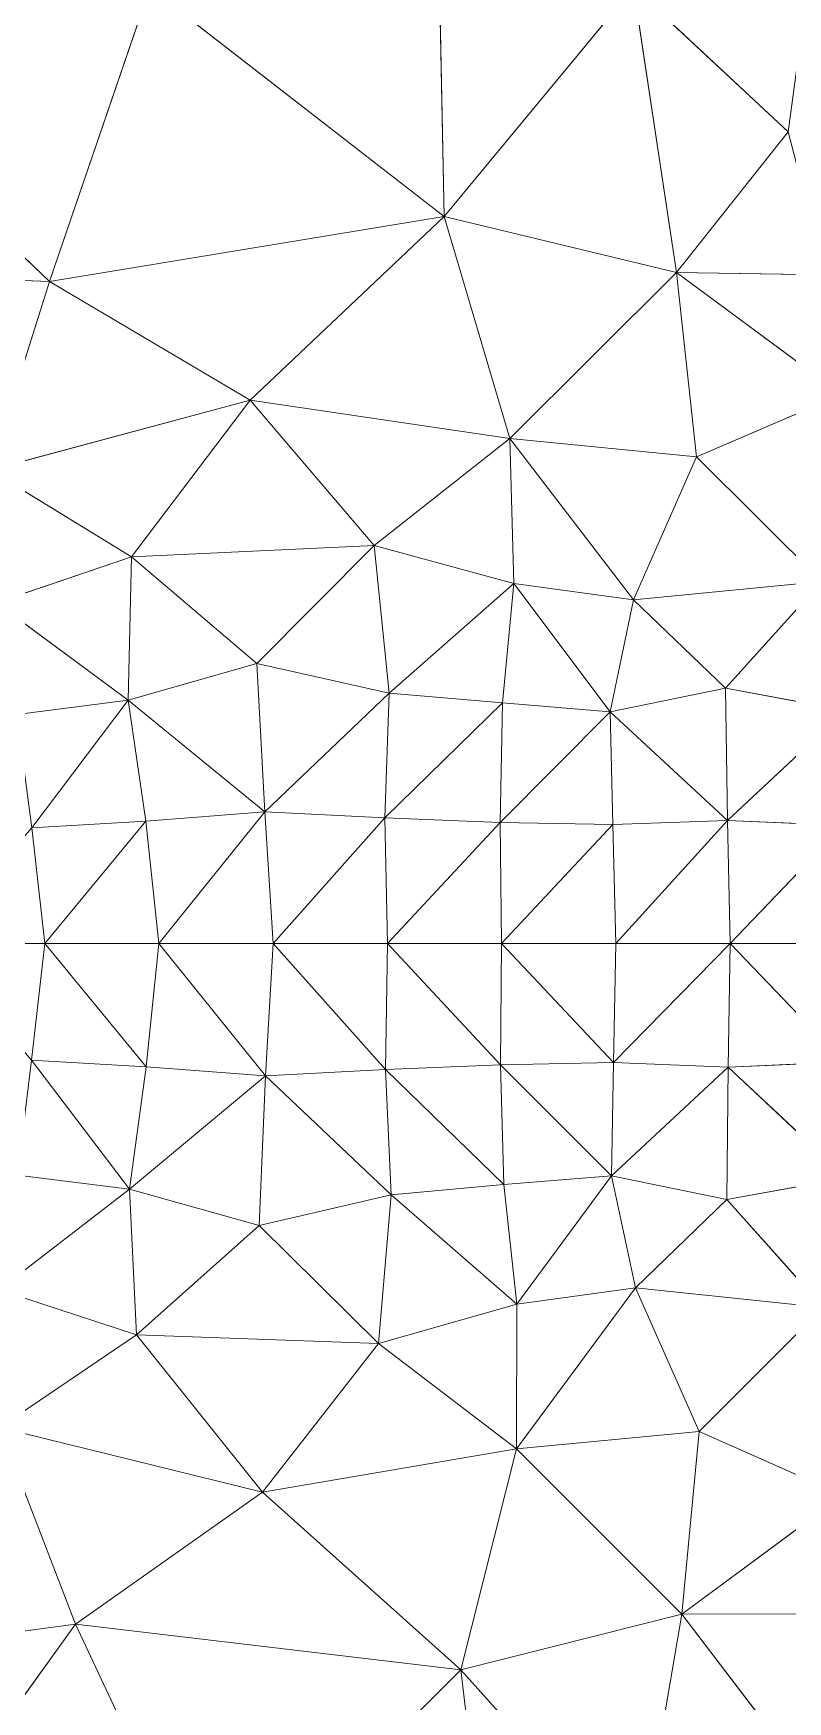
# Model space of a CAD drawing. Header units: metres. Extents: x 0 to 8, y 0 to 4.
# Drawn here: x 0.6939 to 0.8941, y 1.7989 to 2.2414 of the extents above; entities that cross this region are included whole.
import ezdxf

# ---------------------------------------------------------------- set-up
doc = ezdxf.new("R2010")
doc.units = ezdxf.units.M
doc.header["$MEASUREMENT"] = 0
for name, color, linetype, lineweight in [('DL_FE_MESH', 134, 'Continuous', 0), ('DL_FE_MESH_CELLS_3', 132, 'Continuous', 0), ('DL_FE_MESH_CELLS_4', 132, 'Continuous', 0), ('DL_TOPOLOGY', 7, 'Continuous', 0)]:
    doc.layers.add(name, color=color, linetype=linetype, lineweight=lineweight)

msp = doc.modelspace()

# ---------------------------------------------------------------- linework, layer by layer
at = {"layer": 'DL_FE_MESH'}
for p, q in [((0.80084, 2.29722), (0.80298, 2.19288)), ((0.69823, 2.1756), (0.72488, 2.25347)), ((0.80298, 2.19288), (0.72488, 2.25347)), ((0.80298, 2.19288), (0.85321, 2.25358)), ((0.86463, 2.17802), (0.85321, 2.25358)), ((0.89422, 2.21527), (0.85321, 2.25358)), ((0.69823, 2.1756), (0.62672, 2.24392)), ((0.86463, 2.17802), (0.89422, 2.21527)), ((0.80298, 2.19288), (0.69823, 2.1756)), ((0.75143, 2.14413), (0.80298, 2.19288)), ((0.80298, 2.19288), (0.82041, 2.13397)), ((0.86463, 2.17802), (0.80298, 2.19288)), ((0.69823, 2.1756), (0.63429, 2.17801)), ((0.86463, 2.17802), (0.82041, 2.13397)), ((0.86987, 2.12913), (0.86463, 2.17802)), ((0.9084, 2.1456), (0.86463, 2.17802)), ((0.90416, 2.17736), (0.86463, 2.17802)), ((0.68243, 2.12557), (0.69823, 2.1756)), ((0.75143, 2.14413), (0.69823, 2.1756)), ((0.68243, 2.12557), (0.75143, 2.14413)), ((0.71999, 2.10259), (0.75143, 2.14413)), ((0.78441, 2.10554), (0.75143, 2.14413)), ((0.82041, 2.13397), (0.75143, 2.14413)), ((0.86987, 2.12913), (0.9084, 2.1456)), ((0.78441, 2.10554), (0.82041, 2.13397)), ((0.82041, 2.13397), (0.86987, 2.12913)), ((0.8214, 2.09548), (0.82041, 2.13397)), ((0.85319, 2.09114), (0.82041, 2.13397)), ((0.85319, 2.09114), (0.86987, 2.12913)), ((0.90313, 2.09606), (0.86987, 2.12913)), ((0.68243, 2.12557), (0.71999, 2.10259)), ((0.68406, 2.09037), (0.71999, 2.10259)), ((0.71914, 2.06455), (0.71999, 2.10259)), ((0.78441, 2.10554), (0.71999, 2.10259)), ((0.75326, 2.07432), (0.71999, 2.10259)), ((0.75326, 2.07432), (0.78441, 2.10554)), ((0.78836, 2.06644), (0.78441, 2.10554)), ((0.78441, 2.10554), (0.8214, 2.09548)), ((0.8214, 2.09548), (0.78836, 2.06644)), ((0.81838, 2.06382), (0.8214, 2.09548)), ((0.8214, 2.09548), (0.85319, 2.09114)), ((0.84702, 2.06144), (0.8214, 2.09548)), ((0.90313, 2.09606), (0.85319, 2.09114)), ((0.87762, 2.06772), (0.90313, 2.09606)), ((0.71914, 2.06455), (0.68406, 2.09037)), ((0.84702, 2.06144), (0.85319, 2.09114)), ((0.87762, 2.06772), (0.85319, 2.09114)), ((0.71914, 2.06455), (0.75326, 2.07432)), ((0.75539, 2.03494), (0.75326, 2.07432)), ((0.78836, 2.06644), (0.75326, 2.07432)), ((0.78836, 2.06644), (0.75539, 2.03494)), ((0.78722, 2.03331), (0.78836, 2.06644)), ((0.78836, 2.06644), (0.81838, 2.06382)), ((0.84702, 2.06144), (0.87762, 2.06772)), ((0.87812, 2.03267), (0.87762, 2.06772)), ((0.90938, 2.06183), (0.87762, 2.06772)), ((0.68956, 2.06076), (0.71914, 2.06455)), ((0.71914, 2.06455), (0.69352, 2.03067)), ((0.72379, 2.03247), (0.71914, 2.06455)), ((0.75539, 2.03494), (0.71914, 2.06455)), ((0.81838, 2.06382), (0.78722, 2.03331)), ((0.81776, 2.0321), (0.81838, 2.06382)), ((0.81838, 2.06382), (0.84702, 2.06144)), ((0.84702, 2.06144), (0.81776, 2.0321)), ((0.84769, 2.03154), (0.84702, 2.06144)), ((0.87812, 2.03267), (0.84702, 2.06144)), ((0.90938, 2.06183), (0.87812, 2.03267)), ((0.72379, 2.03247), (0.69352, 2.03067)), ((0.72379, 2.03247), (0.69697, 2)), ((0.75539, 2.03494), (0.72379, 2.03247)), ((0.72727, 2), (0.72379, 2.03247)), ((0.75539, 2.03494), (0.72727, 2)), ((0.75758, 2), (0.75539, 2.03494)), ((0.78722, 2.03331), (0.75539, 2.03494)), ((0.78722, 2.03331), (0.75758, 2)), ((0.78788, 2), (0.78722, 2.03331)), ((0.81776, 2.0321), (0.78722, 2.03331)), ((0.81776, 2.0321), (0.78788, 2)), ((0.81818, 2), (0.81776, 2.0321)), ((0.84769, 2.03154), (0.81776, 2.0321)), ((0.84769, 2.03154), (0.81818, 2)), ((0.87812, 2.03267), (0.84769, 2.03154)), ((0.84848, 2), (0.84769, 2.03154)), ((0.87812, 2.03267), (0.84848, 2)), ((0.87879, 2), (0.87812, 2.03267)), ((0.90882, 2.0313), (0.87812, 2.03267)), ((0.90882, 2.0313), (0.87879, 2)), ((0.69697, 2), (0.69352, 2.03067)), ((0.69697, 2), (0.69349, 1.9691)), ((0.72384, 1.96732), (0.69697, 2)), ((0.72727, 2), (0.72384, 1.96732)), ((0.75552, 1.96489), (0.72727, 2)), ((0.75758, 2), (0.75552, 1.96489)), ((0.78738, 1.96661), (0.75758, 2)), ((0.78788, 2), (0.78738, 1.96661)), ((0.81792, 1.96784), (0.78788, 2)), ((0.81818, 2), (0.81792, 1.96784)), ((0.84784, 1.96841), (0.81818, 2)), ((0.84848, 2), (0.84784, 1.96841)), ((0.84784, 1.96841), (0.87879, 2)), ((0.87879, 2), (0.87827, 1.96725)), ((0.90896, 1.96856), (0.87879, 2)), ((0.69349, 1.9691), (0.72384, 1.96732)), ((0.71946, 1.93486), (0.69349, 1.9691)), ((0.71946, 1.93486), (0.72384, 1.96732)), ((0.75552, 1.96489), (0.71946, 1.93486)), ((0.72384, 1.96732), (0.75552, 1.96489)), ((0.75384, 1.92525), (0.75552, 1.96489)), ((0.75552, 1.96489), (0.78738, 1.96661)), ((0.78885, 1.93336), (0.75552, 1.96489)), ((0.78738, 1.96661), (0.81792, 1.96784)), ((0.78885, 1.93336), (0.78738, 1.96661)), ((0.81877, 1.93606), (0.78738, 1.96661)), ((0.81792, 1.96784), (0.84784, 1.96841)), ((0.81877, 1.93606), (0.81792, 1.96784)), ((0.84733, 1.93842), (0.81792, 1.96784)), ((0.84733, 1.93842), (0.84784, 1.96841)), ((0.87827, 1.96725), (0.84733, 1.93842)), ((0.84784, 1.96841), (0.87827, 1.96725)), ((0.87792, 1.93208), (0.87827, 1.96725)), ((0.87827, 1.96725), (0.90896, 1.96856)), ((0.90965, 1.93787), (0.87827, 1.96725)), ((0.6897, 1.9386), (0.71946, 1.93486)), ((0.81877, 1.93606), (0.84733, 1.93842)), ((0.84733, 1.93842), (0.8222, 1.90432)), ((0.85369, 1.90869), (0.84733, 1.93842)), ((0.84733, 1.93842), (0.87792, 1.93208)), ((0.71946, 1.93486), (0.68477, 1.90815)), ((0.72128, 1.89625), (0.71946, 1.93486)), ((0.71946, 1.93486), (0.75384, 1.92525)), ((0.78885, 1.93336), (0.81877, 1.93606)), ((0.8222, 1.90432), (0.81877, 1.93606)), ((0.87792, 1.93208), (0.90965, 1.93787)), ((0.75384, 1.92525), (0.78885, 1.93336)), ((0.78556, 1.89394), (0.78885, 1.93336)), ((0.8222, 1.90432), (0.78885, 1.93336)), ((0.85369, 1.90869), (0.87792, 1.93208)), ((0.90349, 1.90349), (0.87792, 1.93208)), ((0.72128, 1.89625), (0.75384, 1.92525)), ((0.78556, 1.89394), (0.75384, 1.92525)), ((0.68477, 1.90815), (0.72128, 1.89625)), ((0.82214, 1.86597), (0.85369, 1.90869)), ((0.8222, 1.90432), (0.85369, 1.90869)), ((0.87056, 1.87056), (0.85369, 1.90869)), ((0.90349, 1.90349), (0.85369, 1.90869)), ((0.78556, 1.89394), (0.8222, 1.90432)), ((0.82214, 1.86597), (0.8222, 1.90432)), ((0.87056, 1.87056), (0.90349, 1.90349)), ((0.68498, 1.87165), (0.72128, 1.89625)), ((0.75472, 1.85452), (0.72128, 1.89625)), ((0.78556, 1.89394), (0.72128, 1.89625)), ((0.75472, 1.85452), (0.78556, 1.89394)), ((0.82214, 1.86597), (0.78556, 1.89394)), ((0.70515, 1.81945), (0.68498, 1.87165)), ((0.75472, 1.85452), (0.68498, 1.87165)), ((0.87056, 1.87056), (0.82214, 1.86597)), ((0.86597, 1.82214), (0.87056, 1.87056)), ((0.90869, 1.85369), (0.87056, 1.87056)), ((0.82214, 1.86597), (0.75472, 1.85452)), ((0.82214, 1.86597), (0.80739, 1.80739)), ((0.86597, 1.82214), (0.82214, 1.86597)), ((0.70515, 1.81945), (0.75472, 1.85452)), ((0.80739, 1.80739), (0.75472, 1.85452)), ((0.86597, 1.82214), (0.90869, 1.85369)), ((0.6416, 1.81098), (0.70515, 1.81945)), ((0.70515, 1.81945), (0.64267, 1.73293)), ((0.74164, 1.74164), (0.70515, 1.81945)), ((0.80739, 1.80739), (0.70515, 1.81945)), ((0.80739, 1.80739), (0.86597, 1.82214)), ((0.85452, 1.75472), (0.86597, 1.82214)), ((0.86597, 1.82214), (0.90432, 1.8222)), ((0.89394, 1.78556), (0.86597, 1.82214)), ((0.74164, 1.74164), (0.80739, 1.80739)), ((0.80739, 1.80739), (0.81945, 1.70515)), ((0.85452, 1.75472), (0.80739, 1.80739))]:
    msp.add_line(p, q, dxfattribs=at)
at = {"layer": 'DL_FE_MESH_CELLS_3', "invisible_edges": 1}
for points in [[(0.69697, 2), (0.66667, 2), (0.69349, 1.9691)], [(0.72727, 2), (0.69697, 2), (0.72384, 1.96732)], [(0.75758, 2), (0.72727, 2), (0.75552, 1.96489)], [(0.78788, 2), (0.75758, 2), (0.78738, 1.96661)], [(0.81818, 2), (0.78788, 2), (0.81792, 1.96784)], [(0.84848, 2), (0.81818, 2), (0.84784, 1.96841)], [(0.87879, 2), (0.84848, 2), (0.84784, 1.96841)], [(0.90909, 2), (0.87879, 2), (0.90896, 1.96856)]]:
    msp.add_3dface(points, dxfattribs=at)
at = {"layer": 'DL_FE_MESH_CELLS_3'}
for points in [[(0.72384, 1.96732), (0.69697, 2), (0.69349, 1.9691)], [(0.75552, 1.96489), (0.72727, 2), (0.72384, 1.96732)], [(0.78738, 1.96661), (0.75758, 2), (0.75552, 1.96489)], [(0.81792, 1.96784), (0.78788, 2), (0.78738, 1.96661)], [(0.84784, 1.96841), (0.81818, 2), (0.81792, 1.96784)], [(0.87879, 2), (0.84784, 1.96841), (0.87827, 1.96725)], [(0.90896, 1.96856), (0.87879, 2), (0.87827, 1.96725)], [(0.69349, 1.9691), (0.6897, 1.9386), (0.71946, 1.93486)], [(0.69349, 1.9691), (0.71946, 1.93486), (0.72384, 1.96732)], [(0.72384, 1.96732), (0.71946, 1.93486), (0.75552, 1.96489)], [(0.75552, 1.96489), (0.71946, 1.93486), (0.75384, 1.92525)], [(0.75552, 1.96489), (0.75384, 1.92525), (0.78885, 1.93336)], [(0.75552, 1.96489), (0.78885, 1.93336), (0.78738, 1.96661)], [(0.78738, 1.96661), (0.81877, 1.93606), (0.81792, 1.96784)], [(0.78738, 1.96661), (0.78885, 1.93336), (0.81877, 1.93606)], [(0.81792, 1.96784), (0.84733, 1.93842), (0.84784, 1.96841)], [(0.81792, 1.96784), (0.81877, 1.93606), (0.84733, 1.93842)], [(0.84784, 1.96841), (0.84733, 1.93842), (0.87827, 1.96725)], [(0.87827, 1.96725), (0.84733, 1.93842), (0.87792, 1.93208)], [(0.87827, 1.96725), (0.87792, 1.93208), (0.90965, 1.93787)], [(0.87827, 1.96725), (0.90965, 1.93787), (0.90896, 1.96856)], [(0.6897, 1.9386), (0.68477, 1.90815), (0.71946, 1.93486)], [(0.81877, 1.93606), (0.8222, 1.90432), (0.84733, 1.93842)], [(0.84733, 1.93842), (0.8222, 1.90432), (0.85369, 1.90869)], [(0.84733, 1.93842), (0.85369, 1.90869), (0.87792, 1.93208)], [(0.71946, 1.93486), (0.68477, 1.90815), (0.72128, 1.89625)], [(0.71946, 1.93486), (0.72128, 1.89625), (0.75384, 1.92525)], [(0.78885, 1.93336), (0.8222, 1.90432), (0.81877, 1.93606)], [(0.87792, 1.93208), (0.90349, 1.90349), (0.90965, 1.93787)], [(0.75384, 1.92525), (0.78556, 1.89394), (0.78885, 1.93336)], [(0.78885, 1.93336), (0.78556, 1.89394), (0.8222, 1.90432)], [(0.85369, 1.90869), (0.90349, 1.90349), (0.87792, 1.93208)], [(0.72128, 1.89625), (0.78556, 1.89394), (0.75384, 1.92525)], [(0.68477, 1.90815), (0.68498, 1.87165), (0.72128, 1.89625)], [(0.85369, 1.90869), (0.8222, 1.90432), (0.82214, 1.86597)], [(0.85369, 1.90869), (0.82214, 1.86597), (0.87056, 1.87056)], [(0.85369, 1.90869), (0.87056, 1.87056), (0.90349, 1.90349)], [(0.78556, 1.89394), (0.82214, 1.86597), (0.8222, 1.90432)], [(0.87056, 1.87056), (0.90869, 1.85369), (0.90349, 1.90349)], [(0.68498, 1.87165), (0.75472, 1.85452), (0.72128, 1.89625)], [(0.72128, 1.89625), (0.75472, 1.85452), (0.78556, 1.89394)], [(0.78556, 1.89394), (0.75472, 1.85452), (0.82214, 1.86597)], [(0.68498, 1.87165), (0.6416, 1.81098), (0.70515, 1.81945)], [(0.68498, 1.87165), (0.70515, 1.81945), (0.75472, 1.85452)], [(0.82214, 1.86597), (0.86597, 1.82214), (0.87056, 1.87056)], [(0.90869, 1.85369), (0.87056, 1.87056), (0.86597, 1.82214)], [(0.82214, 1.86597), (0.75472, 1.85452), (0.80739, 1.80739)], [(0.82214, 1.86597), (0.80739, 1.80739), (0.86597, 1.82214)], [(0.70515, 1.81945), (0.80739, 1.80739), (0.75472, 1.85452)], [(0.90869, 1.85369), (0.86597, 1.82214), (0.90432, 1.8222)], [(0.6416, 1.81098), (0.64267, 1.73293), (0.70515, 1.81945)], [(0.70515, 1.81945), (0.64267, 1.73293), (0.74164, 1.74164)], [(0.70515, 1.81945), (0.74164, 1.74164), (0.80739, 1.80739)], [(0.86597, 1.82214), (0.80739, 1.80739), (0.85452, 1.75472)], [(0.86597, 1.82214), (0.85452, 1.75472), (0.89394, 1.78556)], [(0.86597, 1.82214), (0.89394, 1.78556), (0.90432, 1.8222)], [(0.90432, 1.8222), (0.89394, 1.78556), (0.93336, 1.78885)], [(0.74164, 1.74164), (0.81945, 1.70515), (0.80739, 1.80739)], [(0.80739, 1.80739), (0.81945, 1.70515), (0.85452, 1.75472)]]:
    msp.add_3dface(points, dxfattribs=at)
at = {"layer": 'DL_FE_MESH_CELLS_4'}
for points in [[(0.72488, 2.25347), (0.80298, 2.19288), (0.80084, 2.29722)], [(0.80084, 2.29722), (0.80298, 2.19288), (0.85321, 2.25358)], [(0.85321, 2.25358), (0.89422, 2.21527), (0.90191, 2.27223)], [(0.72488, 2.25347), (0.62672, 2.24392), (0.69823, 2.1756)], [(0.69823, 2.1756), (0.80298, 2.19288), (0.72488, 2.25347)], [(0.85321, 2.25358), (0.80298, 2.19288), (0.86463, 2.17802)], [(0.85321, 2.25358), (0.86463, 2.17802), (0.89422, 2.21527)], [(0.69823, 2.1756), (0.62672, 2.24392), (0.63429, 2.17801)], [(0.86463, 2.17802), (0.90416, 2.17736), (0.89422, 2.21527)], [(0.69823, 2.1756), (0.75143, 2.14413), (0.80298, 2.19288)], [(0.75143, 2.14413), (0.82041, 2.13397), (0.80298, 2.19288)], [(0.80298, 2.19288), (0.82041, 2.13397), (0.86463, 2.17802)], [(0.63429, 2.17801), (0.68243, 2.12557), (0.69823, 2.1756)], [(0.86463, 2.17802), (0.82041, 2.13397), (0.86987, 2.12913)], [(0.9084, 2.1456), (0.86463, 2.17802), (0.86987, 2.12913)], [(0.90416, 2.17736), (0.86463, 2.17802), (0.9084, 2.1456)], [(0.75143, 2.14413), (0.69823, 2.1756), (0.68243, 2.12557)], [(0.75143, 2.14413), (0.68243, 2.12557), (0.71999, 2.10259)], [(0.71999, 2.10259), (0.78441, 2.10554), (0.75143, 2.14413)], [(0.75143, 2.14413), (0.78441, 2.10554), (0.82041, 2.13397)], [(0.86987, 2.12913), (0.90313, 2.09606), (0.9084, 2.1456)], [(0.78441, 2.10554), (0.8214, 2.09548), (0.82041, 2.13397)], [(0.82041, 2.13397), (0.8214, 2.09548), (0.85319, 2.09114)], [(0.82041, 2.13397), (0.85319, 2.09114), (0.86987, 2.12913)], [(0.85319, 2.09114), (0.90313, 2.09606), (0.86987, 2.12913)], [(0.68243, 2.12557), (0.68406, 2.09037), (0.71999, 2.10259)], [(0.68406, 2.09037), (0.71914, 2.06455), (0.71999, 2.10259)], [(0.71999, 2.10259), (0.71914, 2.06455), (0.75326, 2.07432)], [(0.71999, 2.10259), (0.75326, 2.07432), (0.78441, 2.10554)], [(0.75326, 2.07432), (0.78836, 2.06644), (0.78441, 2.10554)], [(0.78441, 2.10554), (0.78836, 2.06644), (0.8214, 2.09548)], [(0.8214, 2.09548), (0.78836, 2.06644), (0.81838, 2.06382)], [(0.8214, 2.09548), (0.81838, 2.06382), (0.84702, 2.06144)], [(0.8214, 2.09548), (0.84702, 2.06144), (0.85319, 2.09114)], [(0.85319, 2.09114), (0.87762, 2.06772), (0.90313, 2.09606)], [(0.87762, 2.06772), (0.90938, 2.06183), (0.90313, 2.09606)], [(0.68406, 2.09037), (0.68956, 2.06076), (0.71914, 2.06455)], [(0.85319, 2.09114), (0.84702, 2.06144), (0.87762, 2.06772)], [(0.71914, 2.06455), (0.75539, 2.03494), (0.75326, 2.07432)], [(0.75326, 2.07432), (0.75539, 2.03494), (0.78836, 2.06644)], [(0.78836, 2.06644), (0.75539, 2.03494), (0.78722, 2.03331)], [(0.78836, 2.06644), (0.78722, 2.03331), (0.81838, 2.06382)], [(0.84702, 2.06144), (0.87812, 2.03267), (0.87762, 2.06772)], [(0.87762, 2.06772), (0.87812, 2.03267), (0.90938, 2.06183)], [(0.68956, 2.06076), (0.69352, 2.03067), (0.71914, 2.06455)], [(0.71914, 2.06455), (0.69352, 2.03067), (0.72379, 2.03247)], [(0.71914, 2.06455), (0.72379, 2.03247), (0.75539, 2.03494)], [(0.81838, 2.06382), (0.78722, 2.03331), (0.81776, 2.0321)], [(0.81838, 2.06382), (0.81776, 2.0321), (0.84702, 2.06144)], [(0.84702, 2.06144), (0.81776, 2.0321), (0.84769, 2.03154)], [(0.84702, 2.06144), (0.84769, 2.03154), (0.87812, 2.03267)], [(0.90938, 2.06183), (0.87812, 2.03267), (0.90882, 2.0313)], [(0.69697, 2), (0.72379, 2.03247), (0.69352, 2.03067)], [(0.72727, 2), (0.75539, 2.03494), (0.72379, 2.03247)], [(0.75758, 2), (0.78722, 2.03331), (0.75539, 2.03494)], [(0.78788, 2), (0.81776, 2.0321), (0.78722, 2.03331)], [(0.81818, 2), (0.84769, 2.03154), (0.81776, 2.0321)], [(0.84848, 2), (0.87812, 2.03267), (0.84769, 2.03154)], [(0.87879, 2), (0.90882, 2.0313), (0.87812, 2.03267)]]:
    msp.add_3dface(points, dxfattribs=at)
at = {"layer": 'DL_FE_MESH_CELLS_4', "invisible_edges": 1}
for points in [[(0.69697, 2), (0.72727, 2), (0.72379, 2.03247)], [(0.72727, 2), (0.75758, 2), (0.75539, 2.03494)], [(0.75758, 2), (0.78788, 2), (0.78722, 2.03331)], [(0.78788, 2), (0.81818, 2), (0.81776, 2.0321)], [(0.81818, 2), (0.84848, 2), (0.84769, 2.03154)], [(0.84848, 2), (0.87879, 2), (0.87812, 2.03267)], [(0.87879, 2), (0.90909, 2), (0.90882, 2.0313)], [(0.66667, 2), (0.69697, 2), (0.69352, 2.03067)]]:
    msp.add_3dface(points, dxfattribs=at)
at = {"layer": 'DL_TOPOLOGY'}
msp.add_line((0, 2), (1, 2), dxfattribs=at)

doc.saveas('drawing.dxf')
